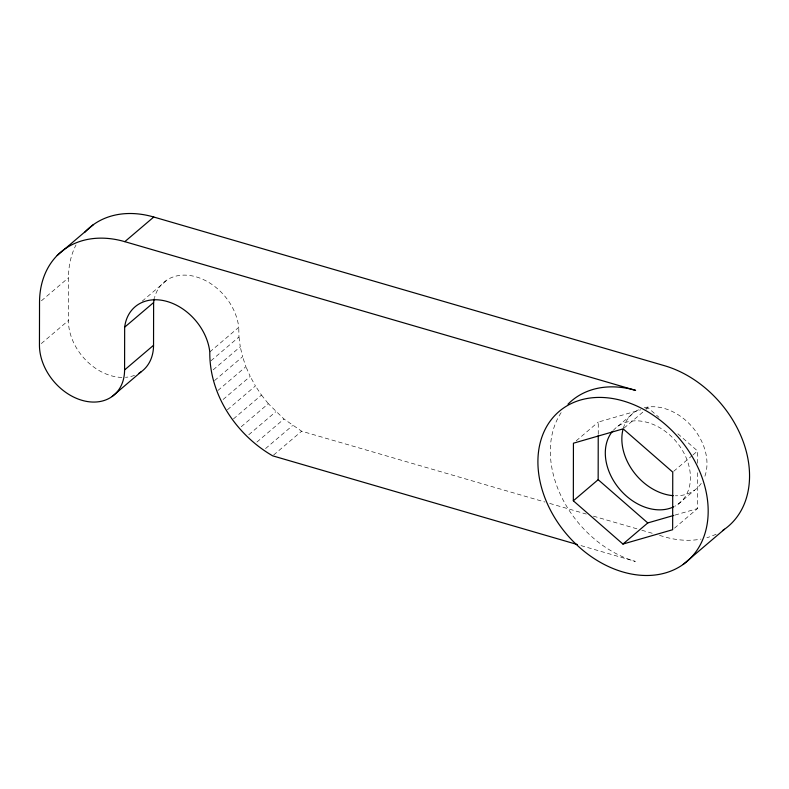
<?xml version="1.0" encoding="UTF-8"?>
<svg xmlns="http://www.w3.org/2000/svg" width="789" height="789" viewBox="0 0 789 789"><rect width="100%" height="100%" fill="white"/><g stroke="black" fill="none" stroke-linecap="round" stroke-linejoin="round"><path stroke-width="0.59" stroke-dasharray="3.94 2.96" d="M121.92 377.418A49.273 36.955 49.6 0 1 68.406 320.521L68.485 277.758A98.556 73.91 49.6 0 1 76.01 244.915M598.24 434.335L598.259 422.076L640.865 409.777M674.496 528.157L697.476 508.599L697.545 471.832M697.555 463.251L697.575 450.992L677.366 433.368M41.393 300.806L68.485 277.758M41.314 343.57L68.406 320.521M142.188 301.191L167.741 279.474M209.795 351.973L238.751 327.327A49.608 37.211 49.6 0 0 198.848 277.718A49.608 37.211 49.6 0 0 154.545 297.67M210.949 360.8L238.978 336.952L238.751 327.327M213.168 369.844L240.26 346.795L238.978 336.952M214.549 380.584L242.578 356.736L240.26 346.795M217.882 390.506L245.912 366.658L242.578 356.736M223.109 399.481L250.202 376.432L245.912 366.658M227.39 409.787L255.419 385.939L250.202 376.432M233.455 418.91L261.484 395.062L255.419 385.939M241.227 426.741L268.319 403.682L283.981 419.018L301.625 431.198L544.962 502.041M248.762 434.759L275.854 411.7M256.889 442.077L283.981 419.018M265.518 448.596L292.611 425.547M273.605 455.046L301.625 431.198M576.187 440.854L598.259 422.076M617.817 426.336L634.366 412.252M624.06 428.072L645.215 410.083M646.132 409.294L647.966 407.735L658.993 417.342M673.678 471.329L692.061 455.687M692.979 454.908L697.575 450.992M677.919 504.339L694.468 490.255M645.599 408.416L647.966 407.735M674.989 515.089L697.476 508.599M549.686 503.412L586.306 514.073M593.397 516.144L637.098 528.867M641.822 530.238L653.637 533.68M659.545 535.396L664.269 536.776A98.556 73.91 49.6 0 0 701.076 539.084M580.97 545.594L635.303 561.413A98.556 73.91 49.6 0 1 561.807 411.671M261.484 395.062L268.319 403.682M134.554 375.347A49.273 36.955 49.6 0 1 125.461 377.329M716.126 534.192A98.556 73.91 49.6 0 1 706.855 537.713M701.243 483.371A49.273 36.955 49.6 0 1 675.364 495.768M623.32 428.22A49.273 36.955 49.6 0 1 639.692 409.274M644.268 407.735A49.273 36.955 49.6 0 1 692.298 426.997A49.273 36.955 49.6 0 1 704.39 477.513M613.309 430.36A49.273 36.955 49.6 0 1 677.011 442.59A49.273 36.955 49.6 0 1 674.822 506.252"/><path stroke-width="1.18" d="M722.517 530.602A98.556 73.91 49.6 0 0 743.642 442.866A98.556 73.91 49.6 0 0 664.565 365.731L153.766 217.024L124.81 241.661A98.556 73.91 49.6 0 0 39.529 302.394L39.45 345.158A49.273 36.955 49.6 0 0 81.938 400.309A49.273 36.955 49.6 0 0 124.583 369.942L124.662 327.188L153.618 302.542A49.608 37.211 49.6 0 1 154.25 298.873M138.992 373.227A49.273 36.955 49.6 0 0 153.539 345.306L153.618 302.542M573.337 500.798L573.435 443.201L623.142 428.851L672.751 472.118L672.652 529.715L622.945 544.065L573.337 500.798L598.161 479.682L598.23 435.558M57.212 255.458L93.526 224.54M124.583 369.942L153.539 345.306M112.068 396.551L141.024 371.905M622.945 544.065L647.769 522.939L673.806 515.424M683.136 564.46A98.556 73.91 49.6 0 0 645.224 410.27A98.556 73.91 49.6 0 0 540.771 484.653A98.556 73.91 49.6 0 0 683.136 564.46L724.509 529.251M124.81 241.661L635.609 390.377A98.556 73.91 49.6 0 0 568.011 404.175M577.43 544.568L272.669 455.835C236.276 434.798 209.272 394.776 209.795 351.973A49.608 37.211 49.6 0 0 167.288 301.526A49.608 37.211 49.6 0 0 124.662 327.188M598.161 479.682L647.769 522.939M84.512 232.577A98.556 73.91 49.6 0 1 153.766 217.024M673.204 495.66A49.273 36.955 49.6 0 1 623.014 429.324M673.717 506.804A49.273 36.955 49.6 0 1 618.724 488.075A49.273 36.955 49.6 0 1 612.511 431.287"/></g></svg>
